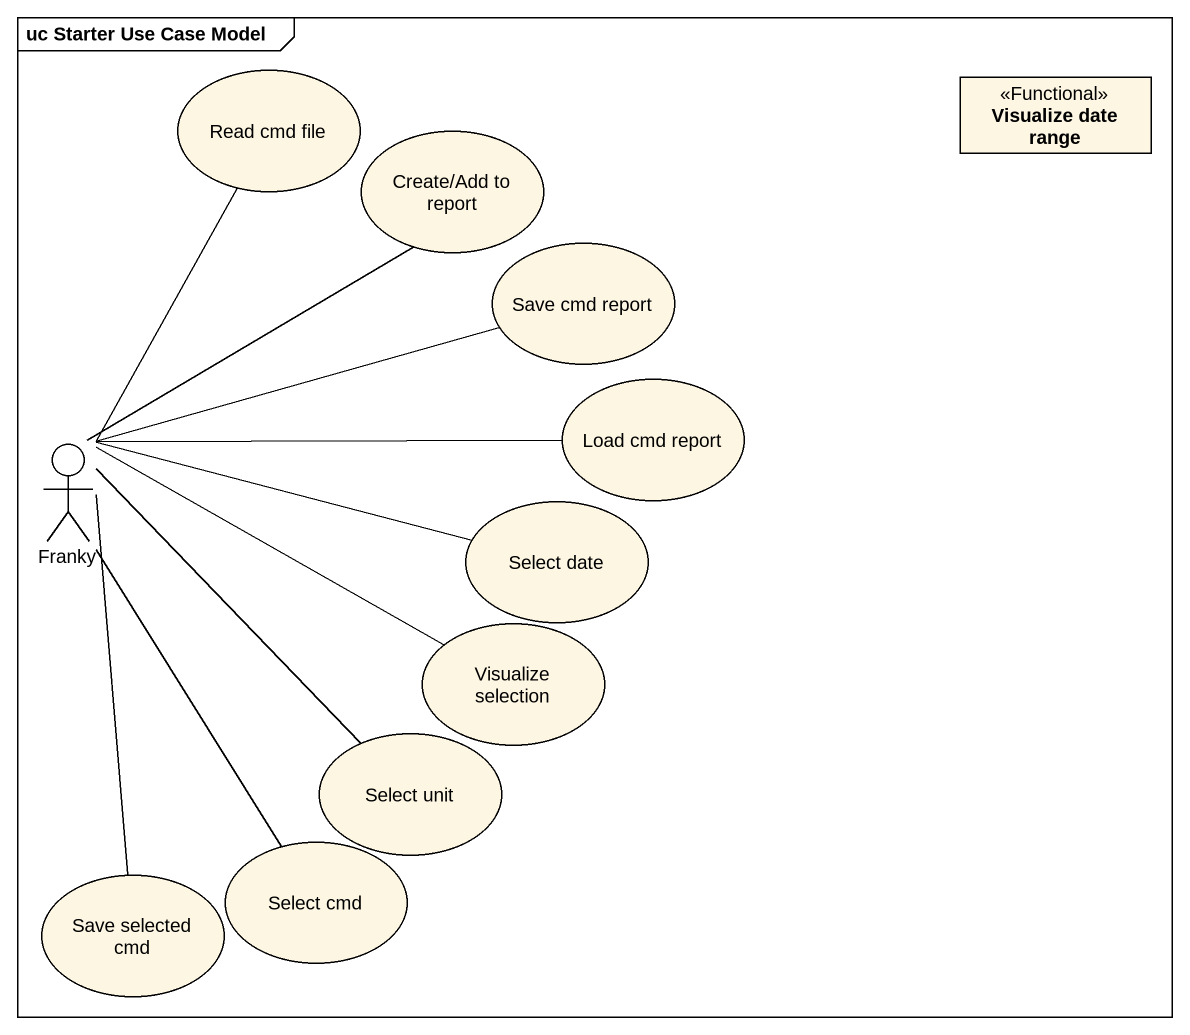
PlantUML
@startuml
mainframe uc Starter Use Case Model
allowmixing
hide circle
hide empty members
usecase "Read cmd file" as Read_cmd_file
usecase "Create/Add to report" as Create_Add_to_report
class "Visualize date range" as Visualize_date_range <<Functional>>
usecase "Save cmd report" as Save_cmd_report
actor Franky
usecase "Load cmd report" as Load_cmd_report
usecase "Select date" as Select_date
usecase "Visualize selection" as Visualize_selection
usecase "Select unit" as Select_unit
usecase "Select cmd" as Select_cmd
usecase "Save selected cmd" as Save_selected_cmd
Franky -up- Read_cmd_file
Franky -up- Create_Add_to_report
Franky -right- Save_cmd_report
Franky -right- Select_date
Franky -right- Visualize_selection
Franky -- Select_unit
Franky -- Select_cmd
Franky -- Save_selected_cmd
Load_cmd_report -left- Franky
@enduml
